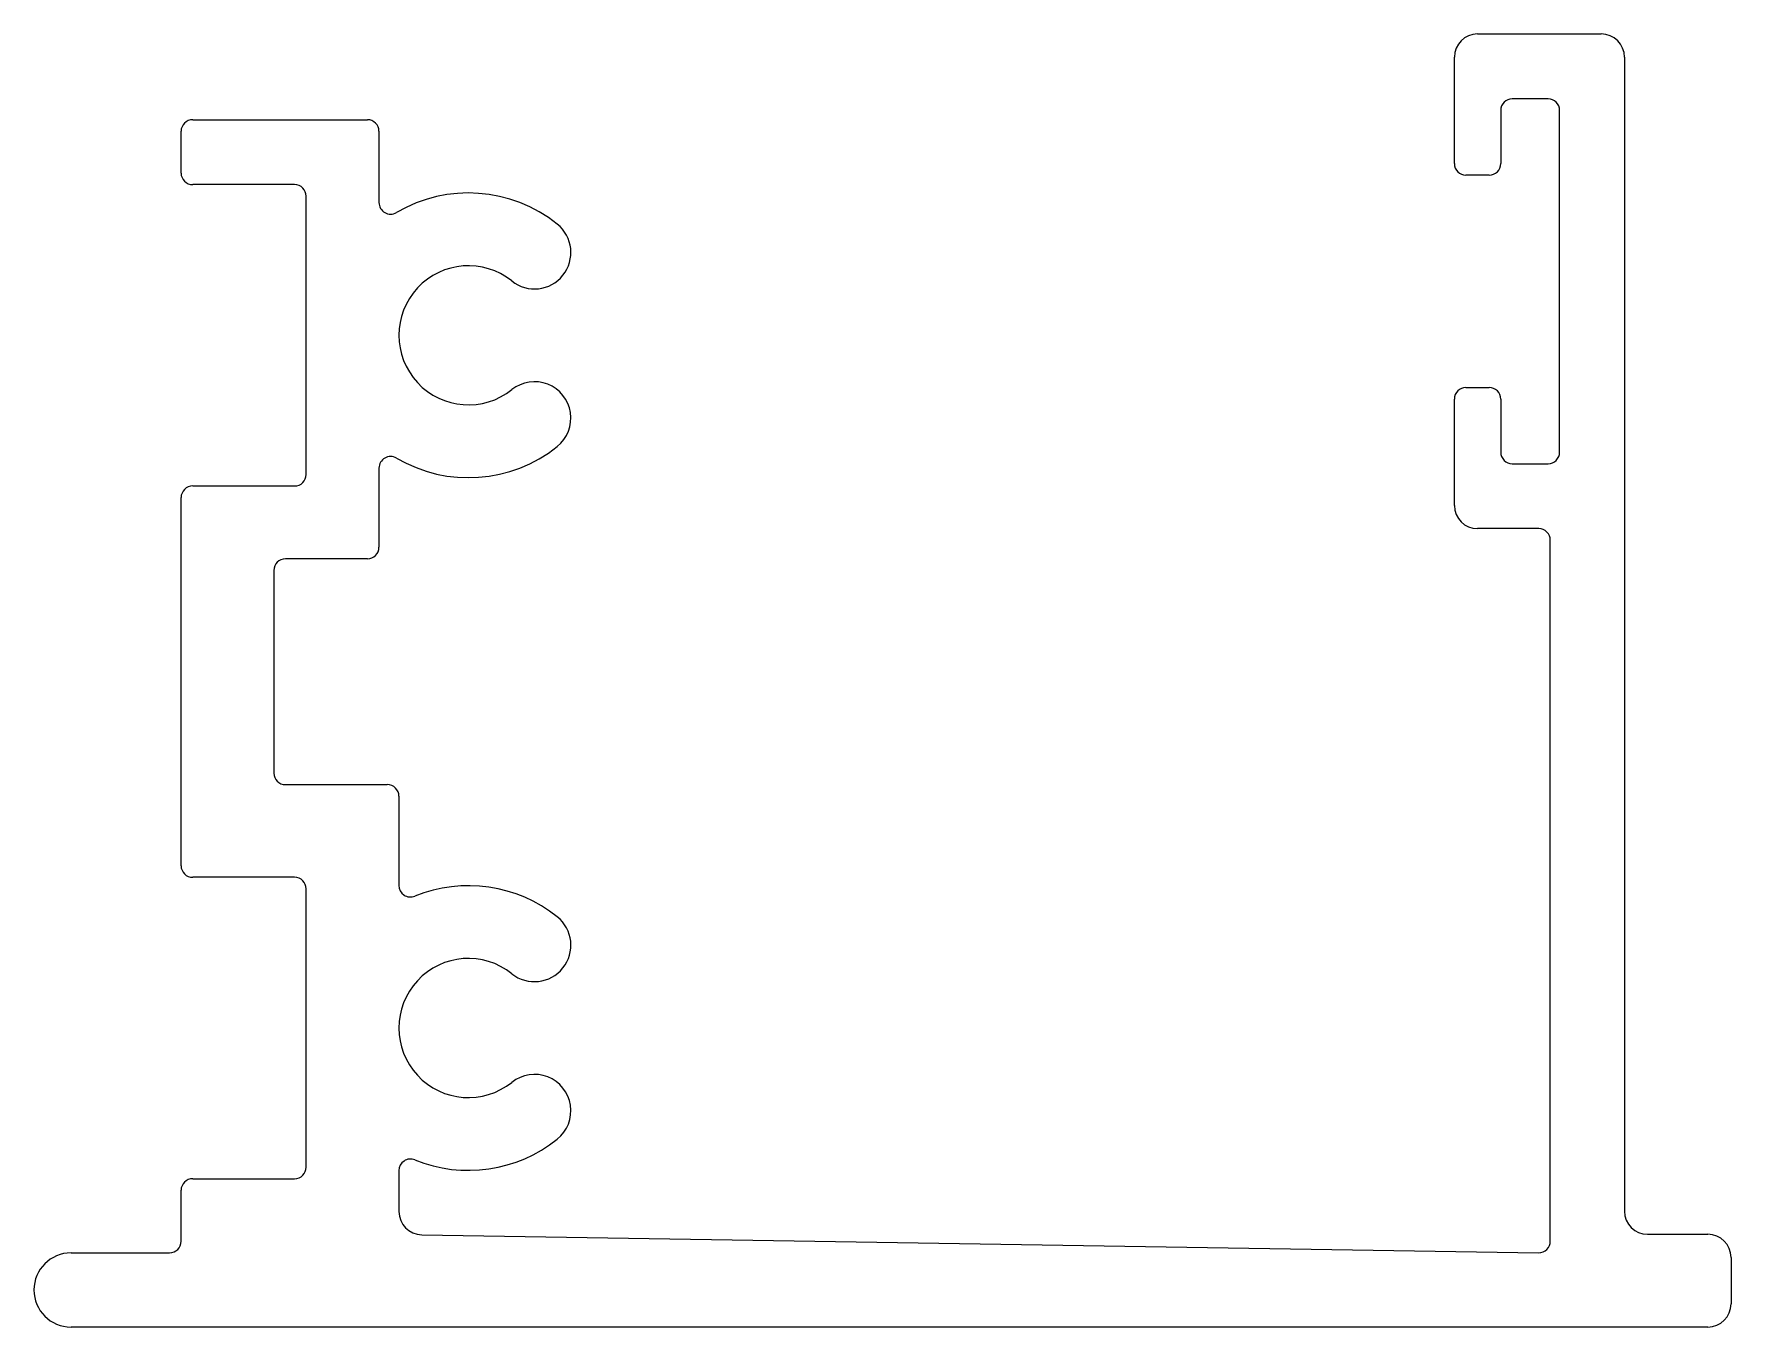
# Model space of a CAD drawing. Header units: inches. Extents: x -18.5 to 18.1, y 0.1 to 28.
import ezdxf

# ---------------------------------------------------------------- set-up
doc = ezdxf.new("R2010")
doc.units = ezdxf.units.IN
doc.header["$MEASUREMENT"] = 0
doc.layers.add('BEAD', color=152, linetype='Continuous')

msp = doc.modelspace()

# ---------------------------------------------------------------- linework, layer by layer
at = {"layer": 'BEAD', "color": 7, "lineweight": -2}
for p, q in [((12.655, 27.955), (15.325, 27.955)), ((12.155, 25.16), (12.155, 27.455)), ((15.825, 27.455), (15.825, 2.564)), ((14.175, 26.555), (13.405, 26.555)), ((-15.07, 26.105), (-11.3, 26.105)), ((13.155, 26.305), (13.155, 25.16)), ((14.425, 18.935), (14.425, 26.305)), ((-15.32, 24.955), (-15.32, 25.855)), ((-11.05, 25.855), (-11.05, 24.319)), ((12.905, 24.91), (12.405, 24.91)), ((-12.87, 24.705), (-15.07, 24.705)), ((-12.62, 18.455), (-12.62, 24.455)), ((12.405, 20.33), (12.905, 20.33)), ((12.155, 17.785), (12.155, 20.08)), ((13.155, 20.08), (13.155, 18.935)), ((13.405, 18.685), (14.175, 18.685)), ((-11.05, 18.591), (-11.05, 16.885)), ((-15.32, 10.014), (-15.32, 17.955)), ((-15.07, 18.205), (-12.87, 18.205)), ((13.975, 17.285), (12.655, 17.285)), ((14.225, 1.918), (14.225, 17.035)), ((-11.3, 16.635), (-13.07, 16.635)), ((-13.32, 16.385), (-13.32, 12.014)), ((-13.07, 11.764), (-10.87, 11.764)), ((-10.62, 11.514), (-10.62, 9.59)), ((-12.87, 9.764), (-15.07, 9.764)), ((-12.62, 3.514), (-12.62, 9.514)), ((-10.62, 3.438), (-10.62, 2.556)), ((-15.32, 1.914), (-15.32, 3.014)), ((-15.07, 3.264), (-12.87, 3.264)), ((-10.129, 2.056), (13.971, 1.668)), ((16.325, 2.064), (17.625, 2.064)), ((-17.695, 1.664), (-15.57, 1.664)), ((18.125, 1.564), (18.125, 0.564)), ((17.625, 0.064), (-17.695, 0.064))]:
    msp.add_line(p, q, dxfattribs=at)
for centre, radius, start, end in [((12.655, 27.455), 0.5, 90, 180), ((15.325, 27.455), 0.5, 0, 90), ((13.405, 26.305), 0.25, 90, 180), ((14.175, 26.305), 0.25, 360, 90), ((-15.07, 25.855), 0.25, 90, 180), ((-11.3, 25.855), 0.25, 0, 90), ((-15.07, 24.955), 0.25, 180, 270), ((12.405, 25.16), 0.25, 180, 270), ((12.905, 25.16), 0.25, 270, 0), ((-12.87, 24.455), 0.25, 0, 90), ((-10.8, 24.319), 0.25, 180, 300.3994), ((-9.12, 21.455), 3.07, 51.3689, 120.3994), ((-7.694, 23.24), 0.785, 231.3689, 51.3689), ((-9.12, 21.455), 1.5, 51.3689, 308.6311), ((-7.694, 19.67), 0.785, 308.6311, 128.6311), ((12.405, 20.08), 0.25, 90, 180), ((12.905, 20.08), 0.25, 360, 90), ((-9.12, 21.455), 3.07, 239.6006, 308.6311), ((-10.8, 18.591), 0.25, 59.6006, 180), ((13.405, 18.935), 0.25, 180, 270), ((14.175, 18.935), 0.25, 270, 360), ((-12.87, 18.455), 0.25, 270, 0), ((-15.07, 17.955), 0.25, 90, 180), ((12.655, 17.785), 0.5, 180, 270), ((13.975, 17.035), 0.25, 0, 90), ((-11.3, 16.885), 0.25, 270, 0), ((-13.07, 16.385), 0.25, 90, 180), ((-13.07, 12.014), 0.25, 180, 270), ((-10.87, 11.514), 0.25, 0, 90), ((-15.07, 10.014), 0.25, 180, 270), ((-12.87, 9.514), 0.25, 0, 90), ((-10.37, 9.59), 0.25, 180, 292.1174), ((-9.12, 6.514), 3.07, 51.3689, 112.1174), ((-7.694, 8.299), 0.785, 231.3689, 51.3689), ((-9.12, 6.514), 1.5, 51.3689, 308.6311), ((-7.694, 4.729), 0.785, 308.6311, 128.6311), ((-9.12, 6.514), 3.07, 247.8826, 308.6311), ((-10.37, 3.438), 0.25, 67.8826, 180), ((-12.87, 3.514), 0.25, 270, 0), ((-15.07, 3.014), 0.25, 90, 180), ((16.325, 2.564), 0.5, 180, 270), ((-10.12, 2.556), 0.5, 180, 269.039), ((-15.57, 1.914), 0.25, 270, 0), ((13.975, 1.918), 0.25, 269.039, 0), ((17.625, 1.564), 0.5, 0, 90), ((-17.695, 0.864), 0.8, 90, 270), ((17.625, 0.564), 0.5, 270, 0)]:
    msp.add_arc(centre, radius, start, end, dxfattribs=at)

doc.saveas('drawing.dxf')
